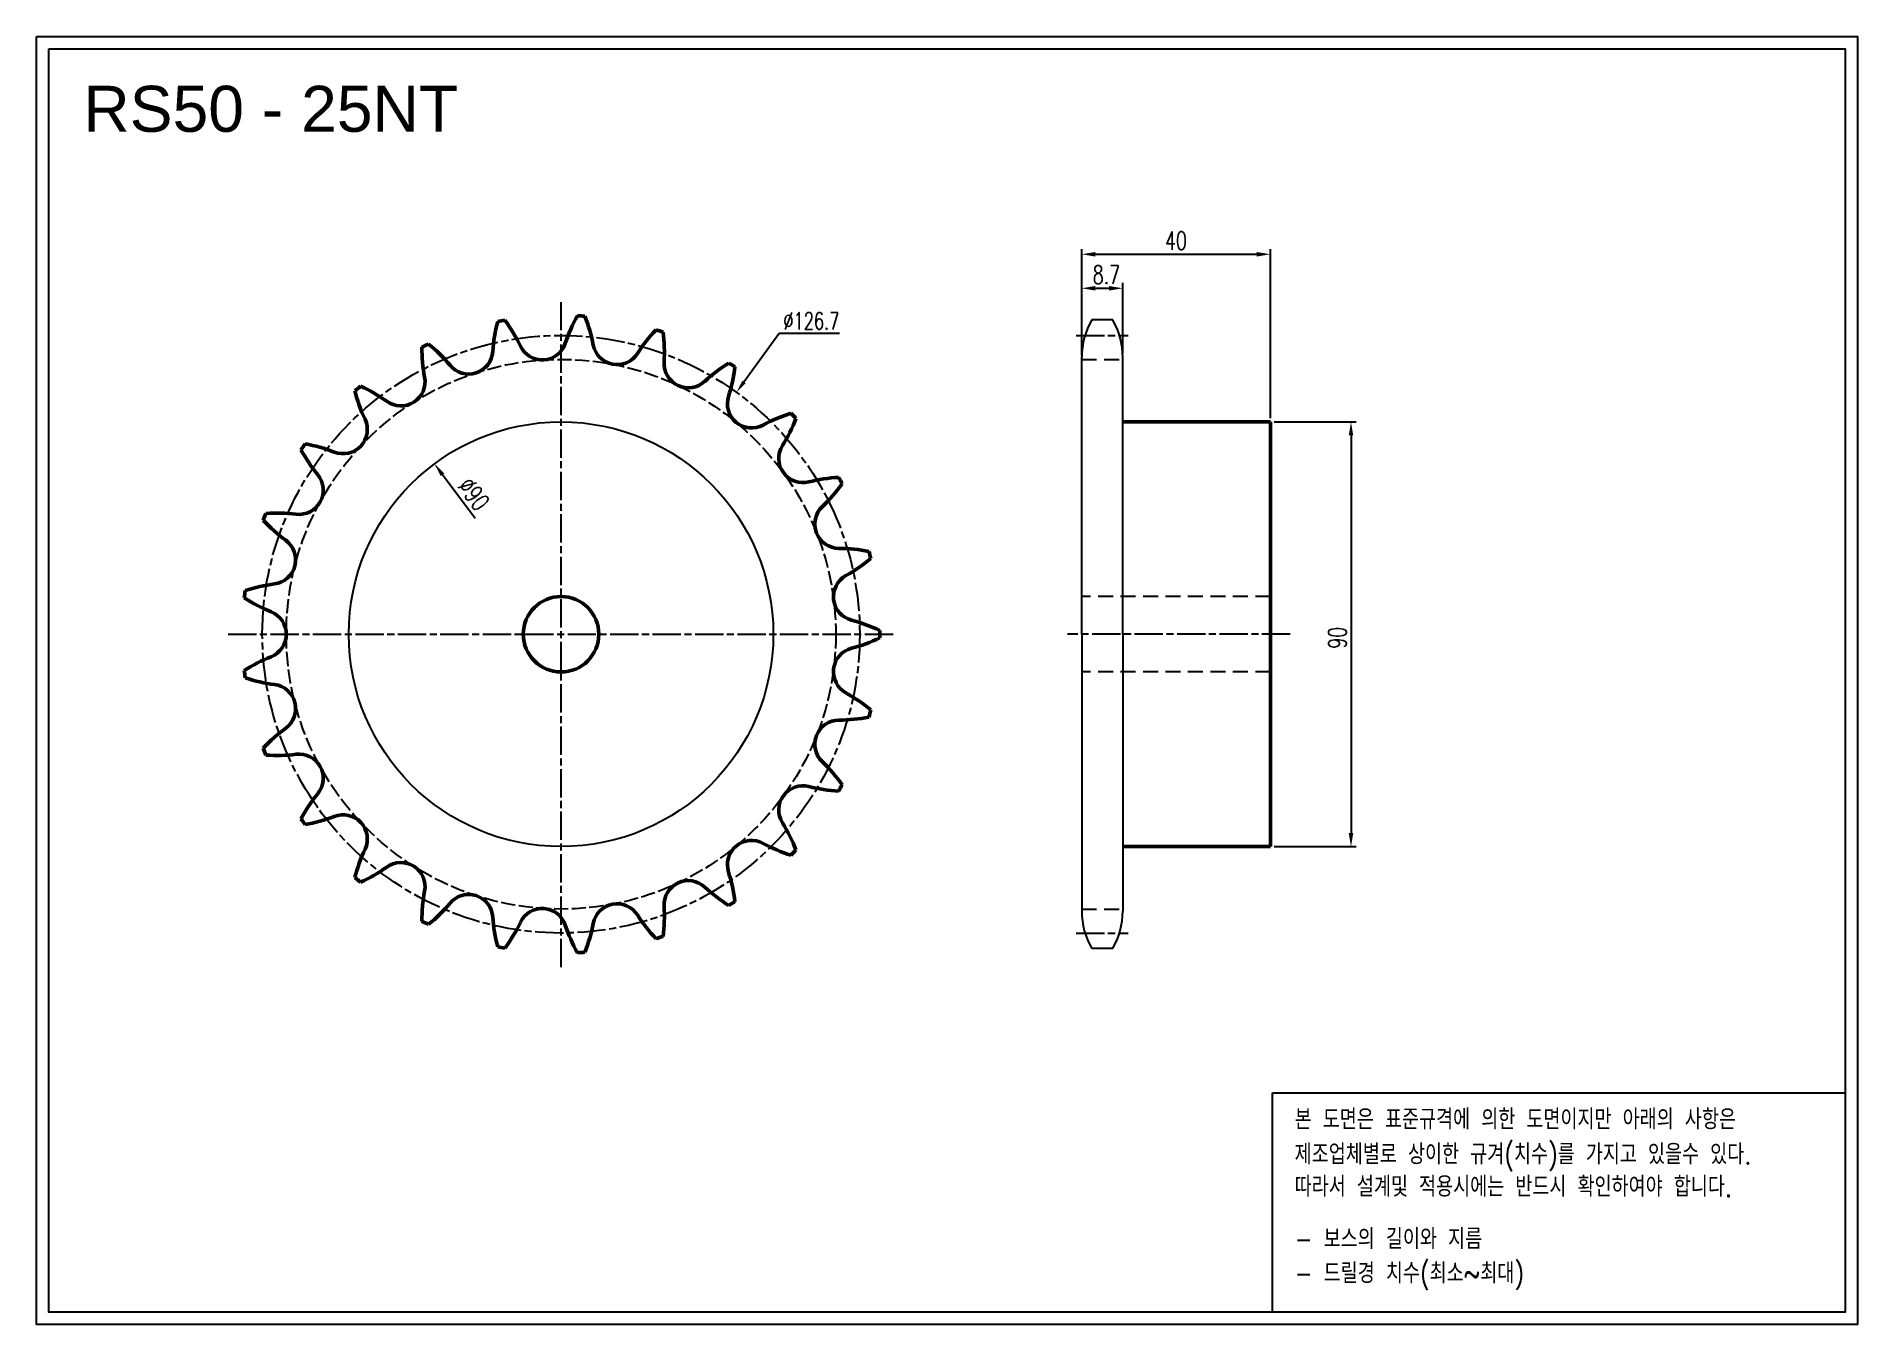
# Model space of a CAD drawing. Header units: millimetres. Extents: x 2672 to 3058, y 549 to 822.
import ezdxf

# ---------------------------------------------------------------- set-up
doc = ezdxf.new("R2010")
doc.units = ezdxf.units.MM
for name, pattern in [('AM_ISO02W050', [7.5, 6, -1.5]), ('AM_ISO02W050x2', [3.75, 3, -0.75]), ('AM_ISO08W050', [18, 12, -1.5, 3, -1.5]), ('AM_ISO08W050x2', [9, 6, -0.75, 1.5, -0.75]), ('HIDDEN', [9.525, 6.35, -3.175])]:
    doc.linetypes.add(name, pattern=pattern)
for name, color, linetype, lineweight in [('1', 7, 'Continuous', 50), ('2', 6, 'AM_ISO02W050', 25), ('22', 30, 'AM_ISO08W050', 25), ('VIS', 7, 'Continuous', 50)]:
    doc.layers.add(name, color=color, linetype=linetype, lineweight=lineweight)
doc.layers.add('HL', color=2, linetype='HIDDEN')
doc.layers.add('S-DIM', color=7, linetype='Continuous')
doc.styles.add('HAN', font='ROMANS.shx', dxfattribs={"width": 0.7, "bigfont": 'whgtxt.shx'})
doc.styles.add('HSG', font='SIMPLEX.shx', dxfattribs={"width": 0.7, "bigfont": 'HSG.shx'})
doc.styles.get("Standard").update_dxf_attribs({"font": 'arial.ttf'})
doc.dimstyles.new('APP4', dxfattribs={"dimscale": 1.6, "dimtxt": 2.4, "dimasz": 1.8, "dimexe": 0.7, "dimexo": 0.5, "dimgap": 0.6, "dimtad": 1, "dimtoh": 1, "dimdec": 1, "dimrnd": 0.01, "dimzin": 9, "dimdsep": 46, "dimtxsty": 'HSG', "dimcen": 0, "dimclrd": 1, "dimclre": 1, "dimclrt": 256, "dimazin": 2, "dimtp": 1, "dimtm": 1, "dimtfac": 0.5, "dimtdec": 1, "dimtofl": 0, "dimtmove": 0, "dimatfit": 3, "dimfxl": 0, "dimtvp": 1, "dimtolj": 2, "dimlwd": -1, "dimlwe": -1, "dimarcsym": 0})
doc.dimstyles.new('APP6', dxfattribs={"dimscale": 1.5, "dimtxt": 2.4, "dimasz": 1.8, "dimexe": 0.7, "dimexo": 0.5, "dimgap": 0.6, "dimtad": 1, "dimtoh": 1, "dimdec": 1, "dimrnd": 0.01, "dimzin": 9, "dimdsep": 46, "dimtxsty": 'HSG', "dimcen": 0, "dimclrd": 1, "dimclre": 1, "dimclrt": 256, "dimazin": 2, "dimtp": 1, "dimtm": 1, "dimtfac": 0.5, "dimtdec": 1, "dimtofl": 0, "dimtmove": 0, "dimatfit": 3, "dimfxl": 0, "dimtvp": 1, "dimtolj": 2, "dimlwd": -1, "dimlwe": -1, "dimarcsym": 0})

# ---------------------------------------------------------------- blocks, each defined once
blk = doc.blocks.new('*D1')
at = {"layer": 'Defpoints', "color": 0, "transparency": 16777216}
for p in [(2820.23, 746.42), (2745.83, 643.9)]:
    blk.add_point(p, dxfattribs=at)
at = {"layer": 'S-DIM', "color": 1, "transparency": 16777216}
for p, q in [((2829.26, 758.87), (2821.81, 748.6)), ((2842.04, 758.87), (2829.26, 758.87))]:
    blk.add_line(p, q, dxfattribs=at)
blk.add_solid([(2821.45, 748.87), (2822.18, 748.34), (2820.23, 746.42)], dxfattribs=at)
at = {"layer": 'S-DIM', "transparency": 16777216, "insert": (2836.1, 761.57), "char_height": 3.6, "attachment_point": 5, "style": 'HSG'}
blk.add_mtext('\\A2;∅126.7', dxfattribs=at)
blk = doc.blocks.new('*D2')
at = {"layer": 'Defpoints', "color": 0, "transparency": 16777216}
for p in [(2756.19, 731.28), (2809.87, 659.04)]:
    blk.add_point(p, dxfattribs=at)
at = {"layer": 'S-DIM', "color": 1, "transparency": 16777216}
blk.add_line((2764.82, 719.67), (2757.91, 728.97), dxfattribs=at)
blk.add_solid([(2758.29, 729.25), (2757.52, 728.68), (2756.19, 731.28)], dxfattribs=at)
at = {"layer": 'S-DIM', "transparency": 16777216, "insert": (2764.53, 724.88), "char_height": 3.84, "attachment_point": 5, "rotation": 306.6148, "style": 'HSG'}
blk.add_mtext('\\A2;∅90', dxfattribs=at)
blk = doc.blocks.new('*D3')
at = {"layer": 'Defpoints', "color": 0, "transparency": 16777216}
for p in [(2902.11, 768.48), (2893.41, 753.41), (2902.11, 753.86)]:
    blk.add_point(p, dxfattribs=at)
at = {"layer": 'S-DIM', "color": 1, "transparency": 16777216}
for p, q in [((2893.41, 754.21), (2893.41, 769.6)), ((2896.29, 768.48), (2899.23, 768.48)), ((2902.11, 754.66), (2902.11, 769.6))]:
    blk.add_line(p, q, dxfattribs=at)
for points in [[(2896.29, 768.96), (2896.29, 768), (2893.41, 768.48)], [(2899.23, 768.96), (2899.23, 768), (2902.11, 768.48)]]:
    blk.add_solid(points, dxfattribs=at)
at = {"layer": 'S-DIM', "transparency": 16777216, "insert": (2898.65, 771.36), "char_height": 3.84, "attachment_point": 5, "style": 'HSG'}
blk.add_mtext('\\A2;8.7', dxfattribs=at)
blk = doc.blocks.new('*D4')
at = {"layer": 'Defpoints', "color": 0, "transparency": 16777216}
for p in [(2933.41, 775.68), (2893.41, 753.41), (2933.41, 740.16)]:
    blk.add_point(p, dxfattribs=at)
at = {"layer": 'S-DIM', "color": 1, "transparency": 16777216}
for p, q in [((2893.41, 754.21), (2893.41, 776.8)), ((2933.41, 740.96), (2933.41, 776.8)), ((2896.29, 775.68), (2930.53, 775.68))]:
    blk.add_line(p, q, dxfattribs=at)
for points in [[(2896.29, 776.16), (2896.29, 775.2), (2893.41, 775.68)], [(2930.53, 776.16), (2930.53, 775.2), (2933.41, 775.68)]]:
    blk.add_solid(points, dxfattribs=at)
at = {"layer": 'S-DIM', "transparency": 16777216, "insert": (2913.41, 778.56), "char_height": 3.84, "attachment_point": 5, "style": 'HSG'}
blk.add_mtext('\\A2;40', dxfattribs=at)
blk = doc.blocks.new('*D5')
at = {"layer": 'Defpoints', "color": 0, "transparency": 16777216}
for p in [(2933.41, 740.16), (2933.41, 650.16), (2950.51, 650.16)]:
    blk.add_point(p, dxfattribs=at)
at = {"layer": 'S-DIM', "color": 1, "transparency": 16777216}
for p, q in [((2934.21, 740.16), (2951.63, 740.16)), ((2950.51, 737.28), (2950.51, 653.04)), ((2934.21, 650.16), (2951.63, 650.16))]:
    blk.add_line(p, q, dxfattribs=at)
for points in [[(2950.03, 737.28), (2950.99, 737.28), (2950.51, 740.16)], [(2950.03, 653.04), (2950.99, 653.04), (2950.51, 650.16)]]:
    blk.add_solid(points, dxfattribs=at)
at = {"layer": 'S-DIM', "transparency": 16777216, "insert": (2947.63, 694.41), "char_height": 3.84, "attachment_point": 5, "rotation": 90, "style": 'HSG'}
blk.add_mtext('\\A2;90', dxfattribs=at)

msp = doc.modelspace()

# ---------------------------------------------------------------- linework, layer by layer
for p, q in [((2899.99, 761.8), (2895.54, 761.8)), ((2893.41, 695.16), (2893.41, 753.86)), ((2902.11, 695.16), (2902.11, 753.86)), ((2893.41, 695.16), (2893.41, 636.46)), ((2902.11, 695.16), (2902.11, 636.46)), ((2899.99, 628.52), (2895.54, 628.52))]:
    msp.add_line(p, q)
for points in [[(2671.81, 821.85), (3057.91, 821.85), (3057.91, 548.85), (2671.81, 548.85)], [(2674.41, 819.25), (3055.31, 819.25), (3055.31, 551.45), (2674.41, 551.45)]]:
    msp.add_lwpolyline(points, close=True)
at = {"color": 6}
msp.add_lwpolyline([(2933.87, 597.98), (3055.31, 597.98), (3055.31, 551.45), (2933.87, 551.45)], close=True, dxfattribs=at)
at = {"color": 3}
msp.add_circle((2783.03, 695.16), 45, dxfattribs=at)
for centre, start, end in [((2909.29, 753.86), 150, 180), ((2886.24, 753.86), 0, 30), ((2909.29, 636.46), 180, 210), ((2886.24, 636.46), 330, 0)]:
    msp.add_arc(centre, 15.87, start, end)
at = {"layer": '1'}
for centre, radius, start, end in [((2801.41, 752.92), 32.92, 165.0549, 176.2), ((2783.03, 695.16), 67.59, 100.1438, 101.4562), ((2744.68, 742.1), 32.92, 25.4, 36.5451), ((2815.2, 746.53), 32.92, 150.6549, 161.8), ((2783.03, 695.16), 67.59, 85.7438, 87.0562), ((2757.56, 750.16), 32.92, 11, 22.1451), ((2779.05, 758.42), 5.13, 205.4, 341.8), ((2826.96, 736.92), 32.92, 136.2549, 147.4), ((2783.03, 695.16), 67.59, 71.3438, 72.6562), ((2772.03, 754.77), 32.92, 356.6, 7.7451), ((2783.03, 695.16), 67.59, 114.5438, 115.8562), ((2786.47, 755.67), 32.92, 179.4549, 190.6), ((2734.21, 731.08), 32.92, 39.8, 50.9451), ((2763.44, 755.44), 5.13, 219.8, 356.2), ((2794.91, 757.42), 5.13, 191, 327.4), ((2749.07, 748.68), 5.13, 234.2, 10.6), ((2810.02, 752.51), 5.13, 176.6, 313), ((2835.97, 724.68), 32.92, 121.8549, 133), ((2787.2, 755.63), 32.92, 342.2, 353.3451), ((2783.03, 695.16), 67.59, 56.9438, 58.2562), ((2783.03, 695.16), 67.59, 128.9438, 130.2562), ((2771.31, 754.63), 32.92, 193.8549, 205), ((2726.81, 717.82), 32.92, 54.2, 65.3451), ((2823.43, 744), 5.13, 162.2, 298.6), ((2841.65, 710.59), 32.92, 107.4549, 118.6), ((2783.03, 695.16), 67.59, 42.5438, 43.8562), ((2736.83, 738.55), 5.13, 248.6, 25), ((2802.11, 752.69), 32.92, 327.8, 338.9451), ((2783.03, 695.16), 67.59, 143.3438, 144.6562), ((2756.89, 749.85), 32.92, 208.2549, 219.4), ((2722.94, 703.12), 32.92, 68.6, 79.7451), ((2834.31, 732.42), 5.13, 147.8, 284.2), ((2727.49, 725.69), 5.13, 263, 39.4), ((2843.64, 695.53), 32.92, 93.0549, 104.2), ((2815.82, 746.14), 32.92, 313.4, 324.5451), ((2783.03, 695.16), 67.59, 28.1438, 29.4562), ((2841.96, 718.49), 5.13, 133.4, 269.8), ((2783.03, 695.16), 67.59, 157.7438, 159.0562), ((2744.11, 741.63), 32.92, 222.6549, 233.8), ((2722.85, 687.93), 32.92, 83, 94.1451), ((2721.64, 710.92), 5.13, 277.4, 53.8), ((2841.83, 680.44), 32.92, 78.6549, 89.8), ((2827.47, 736.38), 32.92, 299, 310.1451), ((2783.03, 695.16), 67.59, 13.7438, 15.0562), ((2845.91, 703.1), 5.13, 119, 255.4), ((2783.03, 695.16), 67.59, 172.1438, 173.4562), ((2733.78, 730.49), 32.92, 237.0549, 248.2), ((2726.54, 673.19), 32.92, 97.4, 108.5451), ((2719.65, 695.16), 5.13, 291.8, 68.2), ((2836.32, 666.28), 32.92, 64.2549, 75.4), ((2783.03, 695.16), 67.59, 359.3438, 0.6562), ((2845.91, 687.22), 5.13, 104.6, 241), ((2836.32, 724.04), 32.92, 284.6, 295.7451), ((2733.78, 659.83), 32.92, 111.8, 122.9451), ((2783.03, 695.16), 67.59, 186.5438, 187.8562), ((2726.54, 717.13), 32.92, 251.4549, 262.6), ((2721.64, 679.4), 5.13, 306.2, 82.6), ((2827.47, 653.94), 32.92, 49.8549, 61), ((2841.96, 671.83), 5.13, 90.2, 226.6), ((2841.83, 709.88), 32.92, 270.2, 281.3451), ((2783.03, 695.16), 67.59, 344.9438, 346.2562), ((2744.11, 648.69), 32.92, 126.2, 137.3451), ((2783.03, 695.16), 67.59, 200.9438, 202.2562), ((2722.85, 702.39), 32.92, 265.8549, 277), ((2727.49, 664.63), 5.13, 320.6, 97), ((2815.82, 644.18), 32.92, 35.4549, 46.6), ((2756.89, 640.47), 32.92, 140.6, 151.7451), ((2834.31, 657.91), 5.13, 75.8, 212.2), ((2843.64, 694.79), 32.92, 255.8, 266.9451), ((2783.03, 695.16), 67.59, 330.5438, 331.8562), ((2722.94, 687.2), 32.92, 280.2549, 291.4), ((2736.83, 651.77), 5.13, 335, 111.4), ((2783.03, 695.16), 67.59, 215.3438, 216.6562), ((2802.11, 637.63), 32.92, 21.0549, 32.2), ((2771.31, 635.69), 32.92, 155, 166.1451), ((2823.43, 646.32), 5.13, 61.4, 197.8), ((2841.65, 679.73), 32.92, 241.4, 252.5451), ((2783.03, 695.16), 67.59, 316.1438, 317.4562), ((2726.81, 672.51), 32.92, 294.6549, 305.8), ((2749.07, 641.64), 5.13, 349.4, 125.8), ((2783.03, 695.16), 67.59, 229.7438, 231.0562), ((2810.02, 637.81), 5.13, 47, 183.4), ((2835.97, 665.64), 32.92, 227, 238.1451), ((2787.2, 634.69), 32.92, 6.6549, 17.8), ((2786.47, 634.65), 32.92, 169.4, 180.5451), ((2734.21, 659.24), 32.92, 309.0549, 320.2), ((2763.44, 634.88), 5.13, 3.8, 140.2), ((2794.91, 632.9), 5.13, 32.6, 169), ((2772.03, 635.55), 32.92, 352.2549, 3.4), ((2783.03, 695.16), 67.59, 301.7438, 303.0562), ((2783.03, 695.16), 67.59, 244.1438, 245.4562), ((2801.41, 637.4), 32.92, 183.8, 194.9451), ((2744.68, 648.22), 32.92, 323.4549, 334.6), ((2779.05, 631.9), 5.13, 18.2, 154.6), ((2815.2, 643.79), 32.92, 198.2, 209.3451), ((2757.56, 640.16), 32.92, 337.8549, 349), ((2826.96, 653.4), 32.92, 212.6, 223.7451), ((2783.03, 695.16), 67.59, 287.3438, 288.6562), ((2783.03, 695.16), 67.59, 258.5438, 259.8562), ((2783.03, 695.16), 67.59, 272.9438, 274.2562)]:
    msp.add_arc(centre, radius, start, end, dxfattribs=at)
at = {"layer": '2', "linetype": 'AM_ISO02W050x2'}
msp.add_circle((2783.03, 695.16), 58.25, dxfattribs=at)
at = {"layer": '22', "linetype": 'AM_ISO08W050x2'}
for p, q in [((2783.03, 624.57), (2783.03, 765.75)), ((2892.23, 758.49), (2903.29, 758.49)), ((2712.44, 695.16), (2853.62, 695.16)), ((2937.63, 695.16), (2890.38, 695.16)), ((2892.23, 631.83), (2903.29, 631.83))]:
    msp.add_line(p, q, dxfattribs=at)
msp.add_circle((2783.03, 695.16), 63.33, dxfattribs=at)
at = {"layer": 'HL', "ltscale": 0.5}
for p, q in [((2893.41, 753.41), (2902.11, 753.41)), ((2933.41, 703.16), (2893.41, 703.16)), ((2933.41, 687.16), (2893.41, 687.16)), ((2893.41, 636.91), (2902.11, 636.91))]:
    msp.add_line(p, q, dxfattribs=at)
at = {"layer": 'VIS'}
for p, q in [((2933.41, 740.16), (2902.11, 740.16)), ((2933.41, 740.16), (2933.41, 650.16)), ((2933.41, 650.16), (2902.11, 650.16))]:
    msp.add_line(p, q, dxfattribs=at)
msp.add_circle((2783.03, 695.16), 8, dxfattribs=at)

# ---------------------------------------------------------------- texts
msp.add_text('RS50 - 25NT', height=9.75).set_placement((2681.75, 801.64))
at = {"color": 6, "style": 'HAN', "width": 0.8}
for s, p in [('본 도면은 표준규격에 의한 도면이지만 아래의 사항은', (2938.56, 590.22)), ('제조업체별로 상이한 규겨(치수)를 가지고 있을수 있다.', (2938.56, 582.82)), ('따라서 설계및 적용시에는 반드시 확인하여야 합니다.', (2938.56, 575.95)), ('- 보스의 길이와 지름', (2938.56, 564.88)), ('- 드릴경 치수(최소~최대)', (2938.56, 557.61))]:
    msp.add_text(s, height=4.27, dxfattribs=at).set_placement(p)

# ---------------------------------------------------------------- dimensions: what is measured, and where the dimension line sits
at = {"layer": 'S-DIM', "color": 3}
dim = msp.add_linear_dim(base=(2933.41, 775.68), p1=(2893.41, 753.41), p2=(2933.41, 740.16), dimstyle='APP4', dxfattribs=at)
dim.commit()
dim.dimension.update_dxf_attribs({"geometry": '*D4', "text_midpoint": (2913.41, 778.56)})
dim = msp.add_linear_dim(base=(2902.11, 768.48), p1=(2893.41, 753.41), p2=(2902.11, 753.86), dimstyle='APP4', dxfattribs=at)
dim.commit()
dim.dimension.update_dxf_attribs({"geometry": '*D3', "text_midpoint": (2898.65, 768.48), "dimtype": 128})
for p1, p2, dimstyle, picture, middle in [((2745.83, 643.9), (2820.23, 746.42), 'APP6', '*D1', (2836.1, 758.87)), ((2809.87, 659.04), (2756.19, 731.28), 'APP4', '*D2', (2762.22, 723.16))]:
    dim = msp.add_diameter_dim_2p(p1=p1, p2=p2, dimstyle=dimstyle, dxfattribs=at)
    dim.commit()
    dim.dimension.update_dxf_attribs({"geometry": picture, "text_midpoint": middle, "dimtype": 131})
dim = msp.add_linear_dim(base=(2950.51, 650.16), p1=(2933.41, 740.16), p2=(2933.41, 650.16), angle=90, dimstyle='APP4', dxfattribs=at)
dim.commit()
dim.dimension.update_dxf_attribs({"geometry": '*D5', "text_midpoint": (2950.51, 694.41), "dimtype": 128})

doc.saveas('drawing.dxf')
